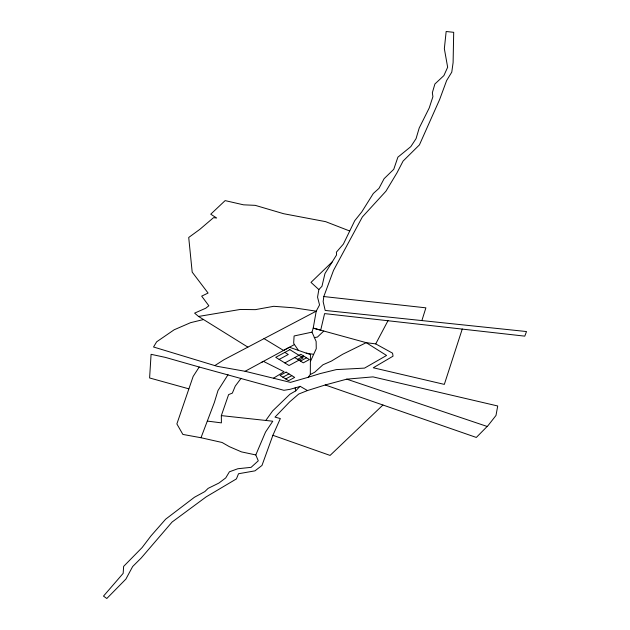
<?xml version="1.0" encoding="UTF-8"?>
<svg xmlns="http://www.w3.org/2000/svg" width="630" height="630" viewBox="0 0 630 630"><rect width="100%" height="100%" fill="white"/><g stroke="black" fill="none" stroke-linecap="round" stroke-linejoin="round"><path stroke-width="0.94" d="M245.109 371.283L290.446 382.386L308.227 377.268L310.299 374.511L310.448 354.595L289.43 347.264L245.109 371.283L217.224 366.321L153.539 346.996L156.642 341.822L174.132 329.797L190.599 322.662L203.514 319.536M323.796 296.549L323.151 301.644L325.198 310.44L526.507 331.545L524.782 336.144L324.592 313.598L320.702 330.167L313.212 328.12L316.228 311.165L319.552 304.944L317.551 297.163L318.851 289.572L321.969 286.296L324.962 273.57L336.562 254.93L336.396 252.165L343.397 244.07L354.745 220.681L361.785 211.885L373.322 193.473L378.976 188.37L384.103 178.692L393.758 169.305L397.892 157.169L410.791 146.664L416.044 138.663L419.218 128L429.219 107.974L432.912 96.697L432.345 92.712L434.905 83.987L443.882 75.6L447.654 67.245L444.347 48.699L446.158 31.5L453.702 32.319L453.104 62.575L451.773 72.135L446.638 80.53L439.622 99.556L419.438 144.869L403.066 161.099L396.987 172.833L385.946 191.197L362.36 216.964L333.53 270.364L323.796 296.549L425.888 307.834L421.88 320.568M310.393 361.502L316.26 348.697L316.134 341.428L311.992 332.144L313.212 328.12L366.219 342.665L375.716 343.901L392.561 353.178L393.049 356.17L373.267 367.77L444.331 384.387L462.27 328.986M299.746 386.576L289.926 389.348L283.909 390.309L199.222 367.022L193.15 376.425L176.873 423.927L182.873 434.432L201.001 437.732L222.091 442.481L229.312 446.638L241.487 451.891L255.796 454.931L258.284 460.806L251.102 467.342L237.833 468.744L229.407 471.799L225.737 477.918L218.823 483.108L208.128 488.368L204.852 491.581L194.449 497.251L165.659 519.183L151.05 535.815L142.12 547.565L123.638 566.386L123.165 573.363L103.493 596.114L106.809 598.5L125.89 579.088L132.678 566.496L141.199 558.015L172.092 522.034L206.152 496.873L236.407 478.918L238.526 473.744L254.969 470.854L261.978 465.444L272.892 435.298L280.334 418.541L274.995 417.131L289.808 401.735L298.714 394.041L307.471 390.553L325.238 384.969L346.76 379.158L373.007 376.874L497.708 405.98L495.999 415.446L488.092 425.534L476.319 437.448L325.238 384.969M207.357 421.084L221.406 422.872L221.335 415.611L228.603 394.616L232.352 393.112L235.25 386.103L241.054 378.339M201.001 437.732L214.365 402.444L217.988 390.553L228.021 374.7M255.796 454.931L265.514 432.085L272.774 421.218L221.335 415.611M375.716 343.901L388.104 320.489M265.773 420.478L272.625 410.933L289.981 394.175L295.714 390.884L300.037 386.261L307.471 390.553M332.238 261.875L311 282.39L318.851 289.572M382.93 405.011L330.081 455.419L272.892 435.298M323.804 331.026L317.402 337.074L314.268 337.625M214.822 365.597L223.902 359.761L316.228 311.165L294.108 307.842L273.759 306.306L255.347 309.645L240.25 309.456L198.544 316.449L194.607 313.126L205.758 308.204L208.845 305.77L201.679 296.132L208.073 293.052L192.189 272.113L188.716 237.471L199.844 229.344L213.515 217.673L216.649 218.004L210.751 214.192L225.13 200.616L243.503 204.821L255.229 205.348L283.689 213.727L325.6 221.642L349.737 231.013M273.436 378.22L284.043 371.7L263.403 361.352L261.285 362.502M279.153 359.423L288.28 354.485L284.855 352.375M284.855 362.927L300.833 354.28L309.377 359.549L303.298 362.841L294.753 357.572M297.604 359.328L303.684 356.037M300.447 361.084L306.534 357.793M282.878 377.189L288.957 373.897M285.729 378.945L291.808 375.653M298.478 350.422L294.43 344.555L283.555 350.445L263.994 338.593M310.299 374.511L314.669 372.267L322.93 364.794L331.419 361.077L342.681 354.265L366.219 342.665L386.568 355.462L364.534 368.109L336.247 369.613L320.04 373.621L308.227 377.268M311.992 332.144L294.1 335.971L293.667 343.185L294.43 344.555M306.211 353.123L313.535 354.328M188.811 388.828L149.601 377.961L151.082 354.32L165.477 357.415L199.222 367.022M346.76 379.158L487.171 426.463M198.544 316.449L247.858 347.114M295.123 387.883L295.714 390.884M289.871 349.666L275.735 357.312L289.06 365.518L303.188 357.871L289.871 349.666M286.107 372.141L280.027 375.433L288.579 380.701L294.659 377.409L286.107 372.141"/></g></svg>
